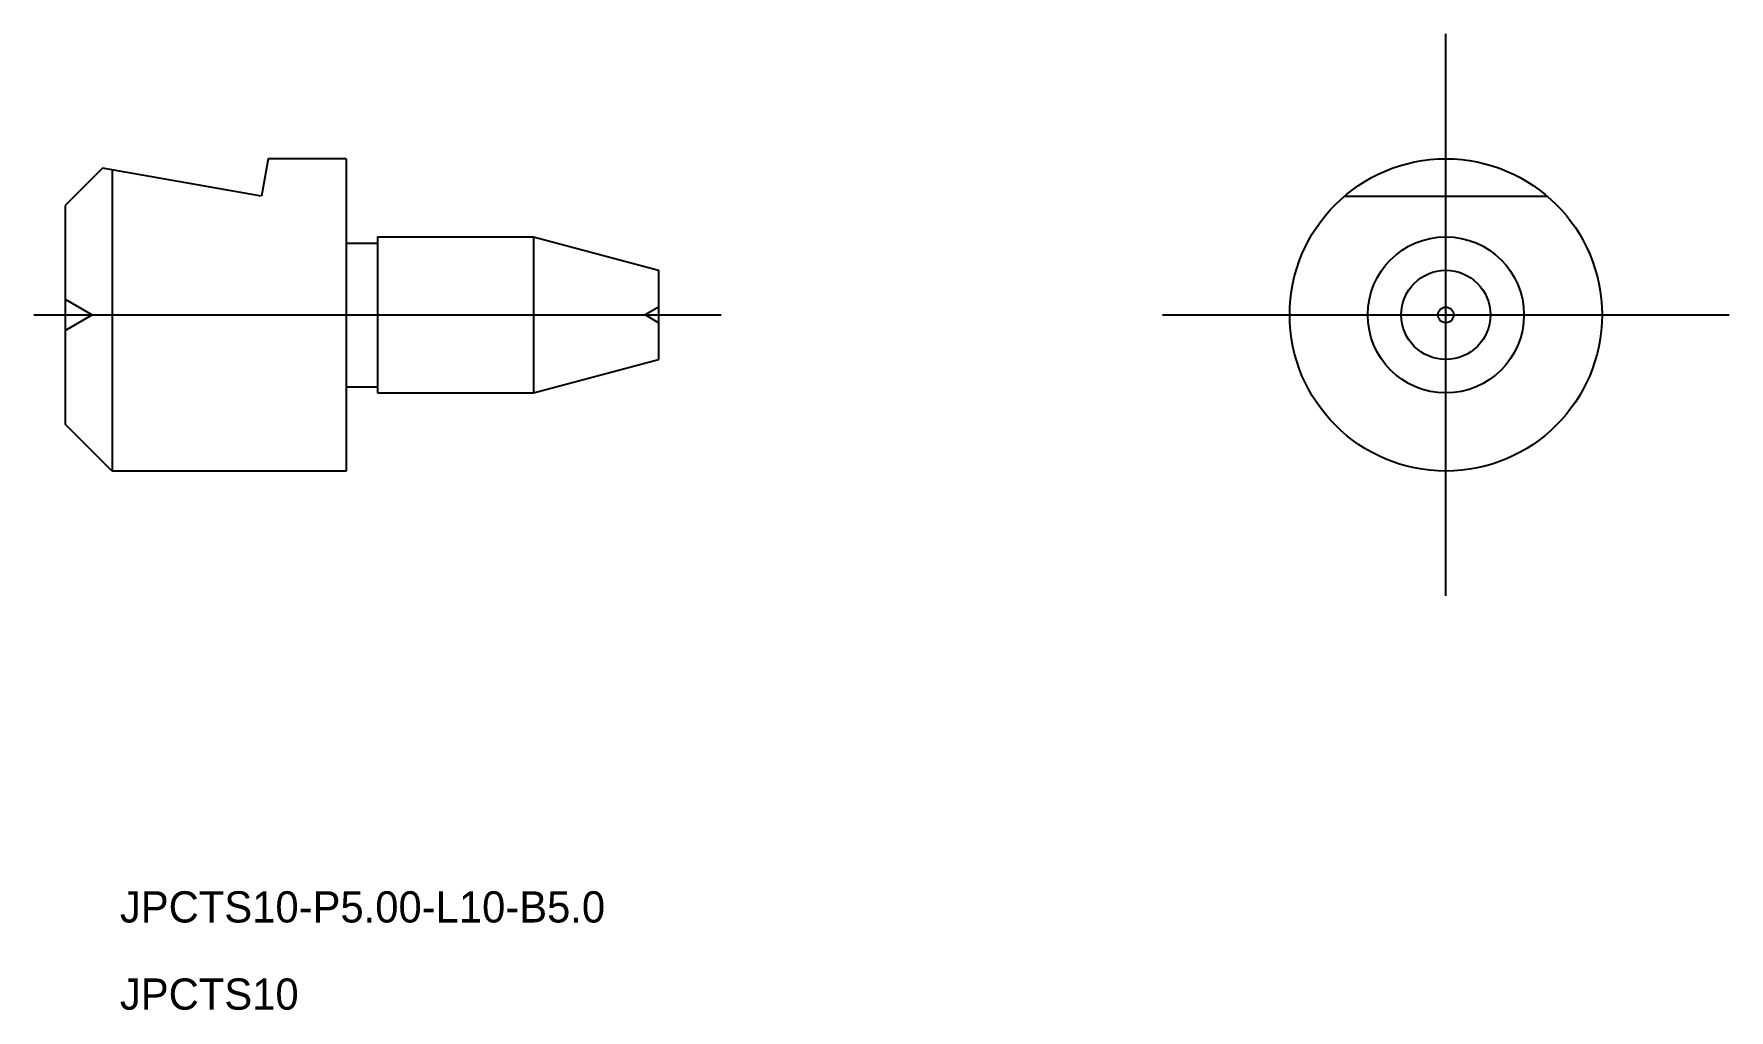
# Model space of a CAD drawing. Extents: x 573.5 to 627.8, y 576.8 to 608.1.
import ezdxf

# ---------------------------------------------------------------- set-up
doc = ezdxf.new("R2010")
doc.units = 0
doc.linetypes.add('CENTER', pattern=[50.8, 31.75, -6.35, 6.35, -6.35])
doc.linetypes.add('DASHED', pattern=[19.05, 12.7, -6.35])
doc.layers.get('0').update_dxf_attribs({"linetype": 'CONTINUOUS'})
doc.layers.add('CENTER', color=1, linetype='CENTER')

msp = doc.modelspace()

# ---------------------------------------------------------------- linework, layer by layer
at = {"color": 7, "linetype": 'CONTINUOUS'}
for p, q in [((581.045, 604.101), (580.833, 602.901)), ((583.545, 604.101), (581.045, 604.101)), ((583.545, 604.101), (583.545, 594.101)), ((575.742, 603.799), (574.545, 602.601)), ((580.833, 602.901), (575.742, 603.799)), ((576.045, 603.745), (576.045, 594.101)), ((574.545, 602.601), (574.545, 595.601)), ((583.545, 601.401), (584.545, 601.401)), ((584.545, 601.601), (589.545, 601.601)), ((584.545, 601.601), (584.545, 596.601)), ((589.545, 601.601), (589.545, 596.601)), ((589.545, 601.601), (593.545, 600.529)), ((593.545, 600.529), (593.545, 597.673)), ((589.545, 596.601), (593.545, 597.673)), ((583.545, 596.801), (584.545, 596.801)), ((584.545, 596.601), (589.545, 596.601)), ((576.045, 594.101), (574.545, 595.601)), ((583.545, 594.101), (576.045, 594.101))]:
    msp.add_line(p, q, dxfattribs=at)
at = {"color": 3, "linetype": 'DASHED'}
for p, q in [((615.501, 602.901), (622, 602.901)), ((574.545, 599.601), (575.411, 599.101)), ((593.545, 599.351), (593.112, 599.101)), ((574.545, 598.601), (575.411, 599.101)), ((593.545, 598.851), (593.112, 599.101))]:
    msp.add_line(p, q, dxfattribs=at)
at = {"color": 7, "linetype": 'CONTINUOUS'}
for radius in [5, 2.5, 1.428, 0.25]:
    msp.add_circle((618.75, 599.101), radius, dxfattribs=at)
at = {"layer": 'CENTER', "color": 1, "linetype": 'CENTER'}
for p, q in [((618.75, 590.101), (618.75, 608.101)), ((573.545, 599.101), (595.545, 599.101)), ((609.682, 599.101), (627.819, 599.101))]:
    msp.add_line(p, q, dxfattribs=at)

# ---------------------------------------------------------------- texts
at = {"color": 7, "linetype": 'CONTINUOUS'}
for s, p in [('JPCTS10-P5.00-L10-B5.0', (576.299, 579.641)), ('JPCTS10', (576.299, 576.849))]:
    msp.add_text(s, height=1, dxfattribs=at).set_placement(p)

doc.saveas('drawing.dxf')
